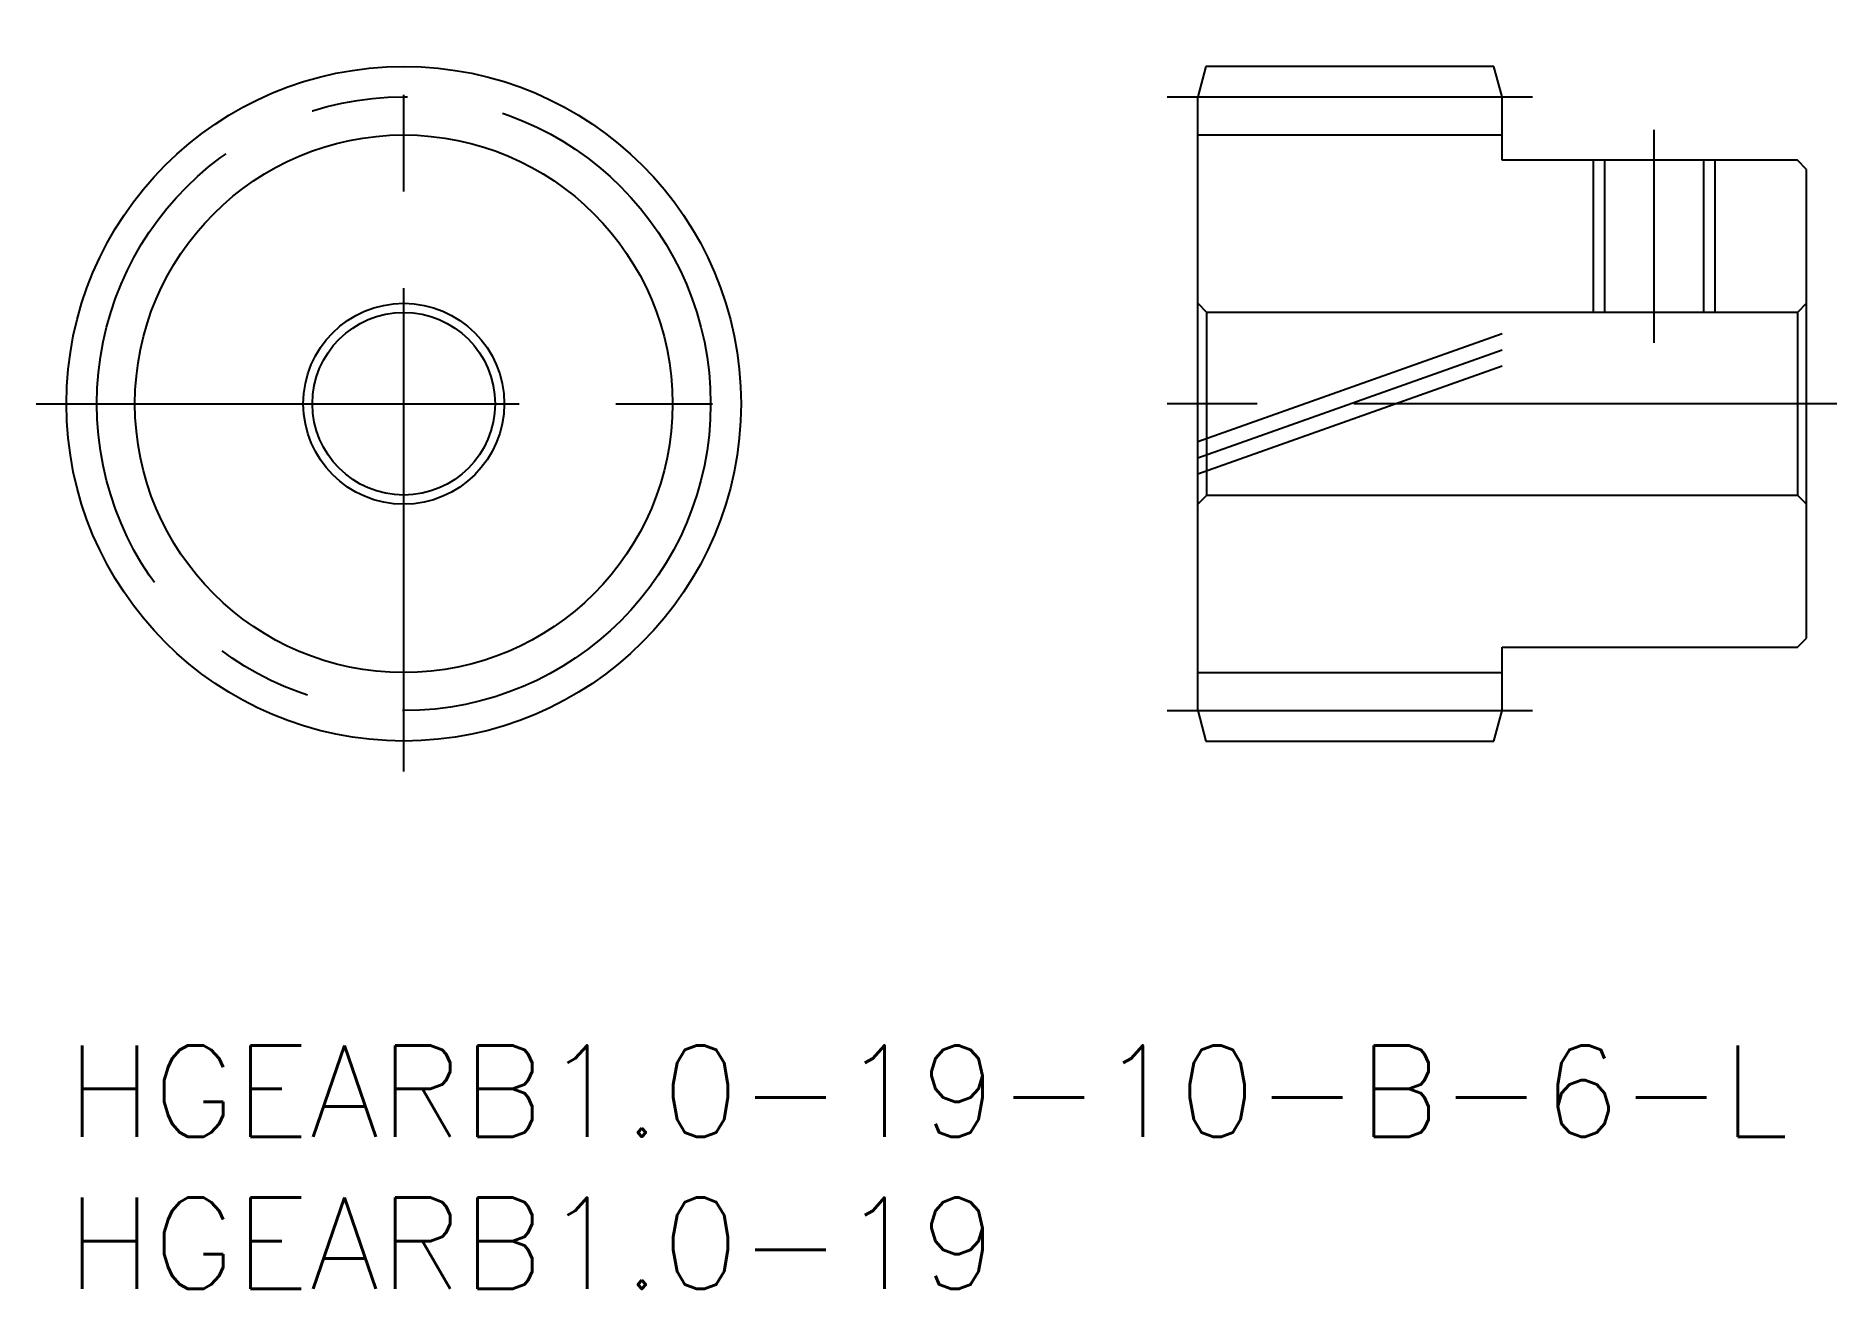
# Model space of a CAD drawing. Extents: x -1 to 58.2, y -8 to 33.2.
import ezdxf

# ---------------------------------------------------------------- set-up
doc = ezdxf.new("R2010")
doc.units = 0
doc.header["$LTSCALE"] = 0.5
doc.linetypes.add('CENTER', pattern=[50.8, 31.75, -6.35, 6.35, -6.35])
doc.linetypes.add('PHANTOM', pattern=[63.5, 31.75, -6.35, 6.35, -6.35, 6.35, -6.35])
for name, color, linetype in [('MSM_CENTER', 1, 'CENTER'), ('MSM_CONTINUOUS', 7, 'CONTINUOUS'), ('MSM_IMAGINARY', 6, 'PHANTOM'), ('MSM_NARROW', 5, 'CONTINUOUS'), ('MSM_PART_NUMBER', 7, 'CONTINUOUS')]:
    doc.layers.add(name, color=color, linetype=linetype)
doc.styles.get("Standard").update_dxf_attribs({"font": 'txt.shx', "height": 1, "bigfont": 'bigfont.shx'})

# ---------------------------------------------------------------- blocks, each defined once
blk = doc.blocks.new('*U17')
at = {"layer": 'MSM_PART_NUMBER'}
blk.add_text('HGEARB1.0-19-10-B-6-L', height=3, dxfattribs=at).set_placement((0, -3))
blk = doc.blocks.new('*U18')
at = {"layer": 'MSM_PART_NUMBER'}
blk.add_text('HGEARB1.0-19', height=3, dxfattribs=at).set_placement((0, -8))

msp = doc.modelspace()

# ---------------------------------------------------------------- linework, layer by layer
at = {"layer": 'MSM_CENTER'}
for p, q in [((11.08, 9), (11.08, 33.16)), ((36.16, 31.16), (48.16, 31.16)), ((52.16, 23.08), (52.16, 30.08)), ((-1, 21.08), (23.16, 21.08)), ((58.16, 21.08), (36.16, 21.08)), ((36.16, 11), (48.16, 11))]:
    msp.add_line(p, q, dxfattribs=at)
msp.add_circle((11.08, 21.08), 10.08, dxfattribs=at)
at = {"layer": 'MSM_CONTINUOUS'}
for p, q in [((37.428, 32.16), (37.16, 31.16)), ((46.892, 32.16), (37.428, 32.16)), ((47.16, 31.16), (46.892, 32.16)), ((37.16, 11), (37.16, 31.16)), ((47.16, 29.08), (47.16, 31.16)), ((37.16, 29.91), (47.16, 29.91)), ((56.86, 29.08), (47.16, 29.08)), ((50.539, 24.08), (50.539, 29.08)), ((53.781, 24.08), (53.781, 29.08)), ((57.16, 28.78), (56.86, 29.08)), ((57.16, 13.38), (57.16, 28.78)), ((37.46, 24.08), (37.16, 24.38)), ((57.16, 24.38), (56.86, 24.08)), ((56.86, 24.08), (37.46, 24.08)), ((37.46, 18.08), (37.46, 24.08)), ((56.86, 24.08), (56.86, 18.08)), ((37.16, 17.78), (37.46, 18.08)), ((37.46, 18.08), (56.86, 18.08)), ((56.86, 18.08), (57.16, 17.78)), ((47.16, 13.08), (56.86, 13.08)), ((47.16, 11), (47.16, 13.08)), ((56.86, 13.08), (57.16, 13.38)), ((37.16, 12.25), (47.16, 12.25)), ((37.16, 11), (37.428, 10)), ((46.892, 10), (47.16, 11)), ((37.428, 10), (46.892, 10))]:
    msp.add_line(p, q, dxfattribs=at)
for radius in [11.08, 3.3, 3]:
    msp.add_circle((11.08, 21.08), radius, dxfattribs=at)
at = {"layer": 'MSM_IMAGINARY'}
for p, q in [((37.16, 19.837), (47.16, 23.384)), ((37.16, 19.307), (47.16, 22.853)), ((37.16, 18.776), (47.16, 22.323))]:
    msp.add_line(p, q, dxfattribs=at)
at = {"layer": 'MSM_NARROW'}
for p, q in [((50.16, 24.08), (50.16, 29.08)), ((54.16, 24.08), (54.16, 29.08))]:
    msp.add_line(p, q, dxfattribs=at)
msp.add_circle((11.08, 21.08), 8.83, dxfattribs=at)

# ---------------------------------------------------------------- block references
at = {"layer": 'MSM_CONTINUOUS'}
for name in ['*U17', '*U18']:
    msp.add_blockref(name, (0, 0), dxfattribs=at)

doc.saveas('drawing.dxf')
